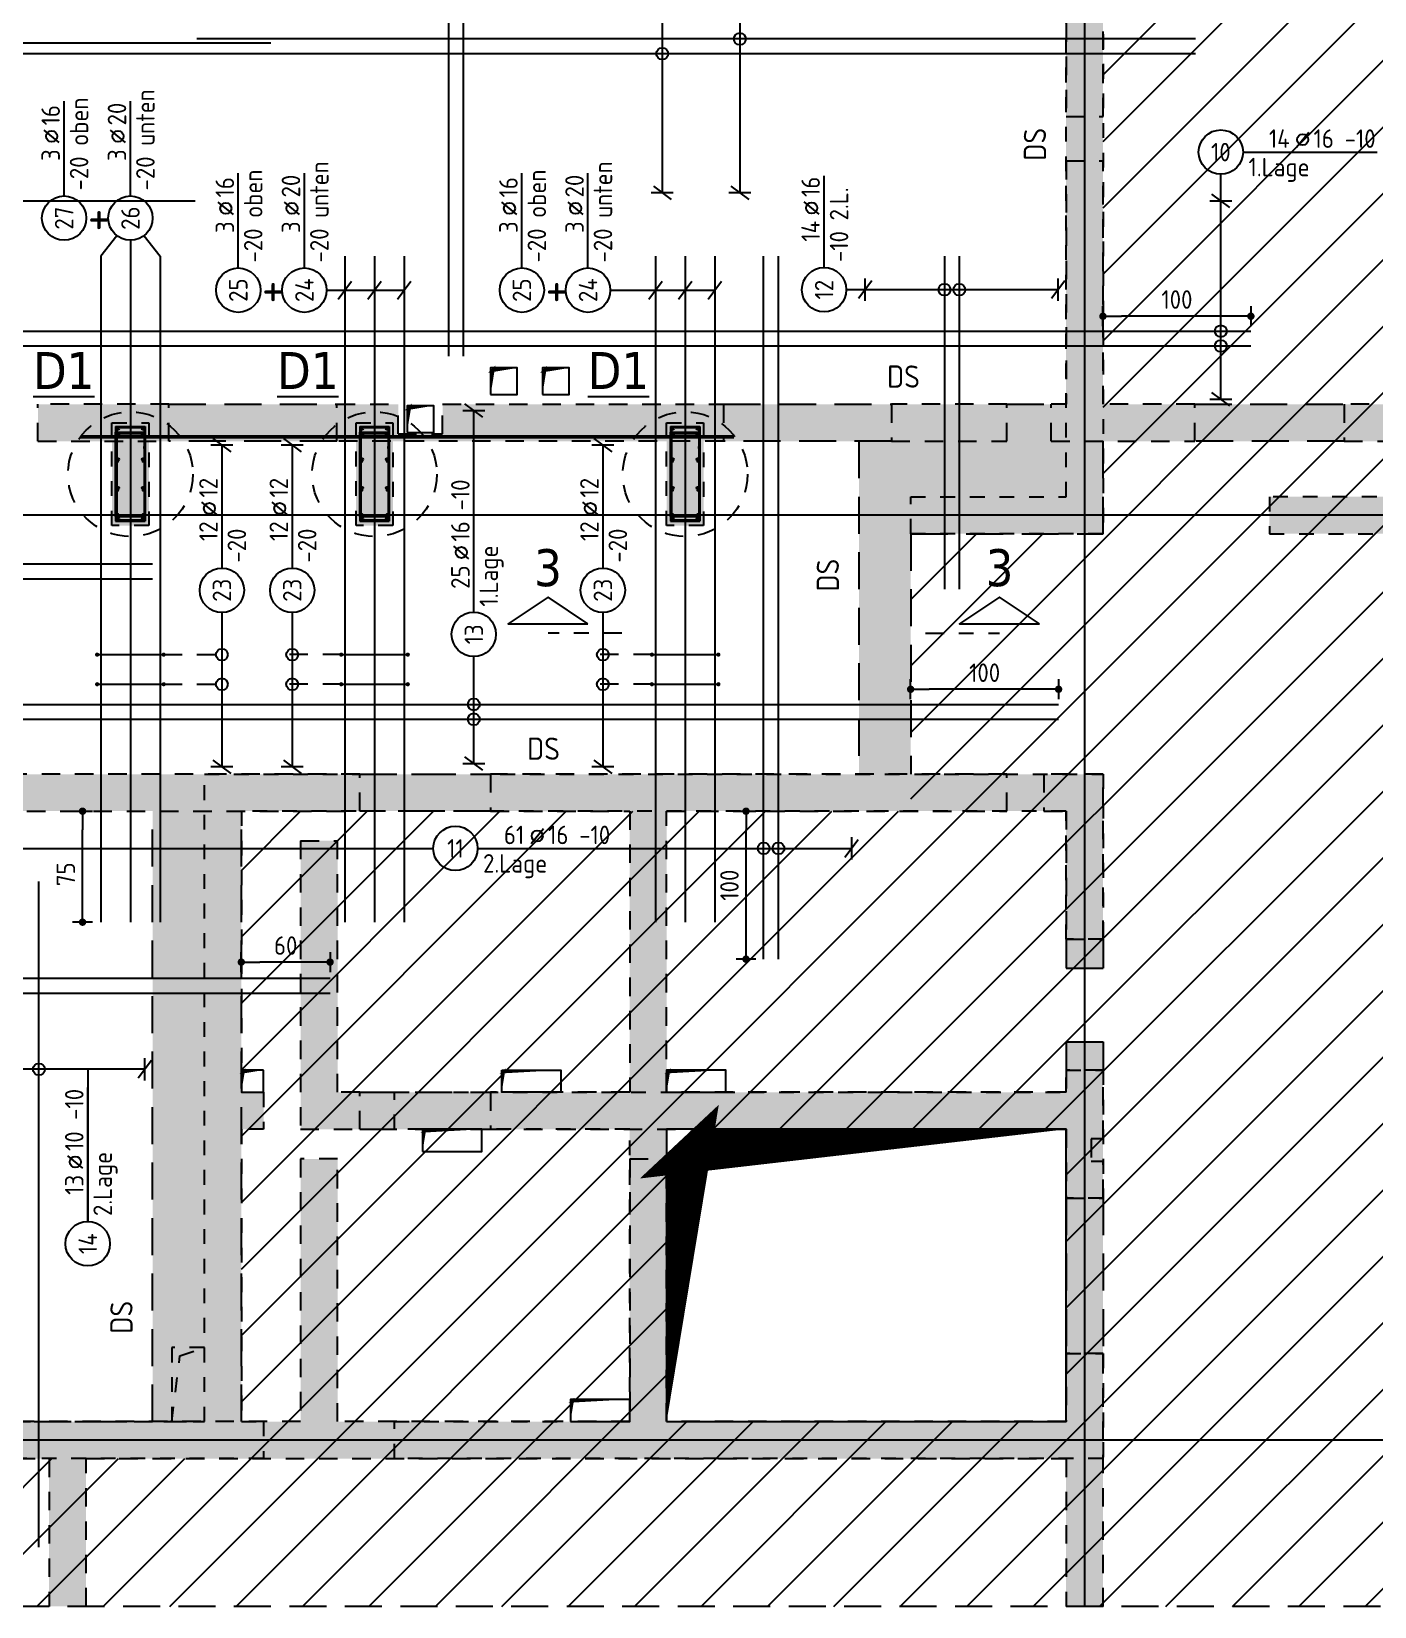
# Model space of a CAD drawing. Extents: x -10 to 81.1, y -14.9 to 49.1.
# Drawn here: x 29.94 to 39.01, y 22.33 to 32.97 of the extents above; entities that cross this region are included whole.
import ezdxf
from ezdxf.enums import TextEntityAlignment as Align

# ---------------------------------------------------------------- set-up
doc = ezdxf.new("R2010")
doc.units = 0
doc.header["$LTSCALE"] = 0.5
for name, pattern in [('AUSGEZOGEN', [1000.01, 1000, 0.01]), ('DASHED', [0.75, 0.5, -0.25]), ('DOT', [0.175, 0.05, -0.125]), ('HIDDEN', [0.375, 0.25, -0.125]), ('HIDDEN2', [0.187, 0.125, -0.062]), ('PUNKT', [0.175, 0.05, -0.125]), ('STRICHLINIE', [0.75, 0.5, -0.25]), ('STRICHPUNKT2', [0.55, 0.25, -0.125, 0.05, -0.125]), ('VERDECKT', [0.375, 0.25, -0.125])]:
    doc.linetypes.add(name, pattern=pattern)
for name, color, linetype in [('1.UG', 7, 'Continuous'), ('ACHSEN', 7, 'Continuous'), ('BETON', 7, 'Continuous'), ('DD', 7, 'Continuous'), ('DETAIL', 7, 'Continuous'), ('DS', 7, 'Continuous'), ('grau_dunkel', 7, 'Continuous'), ('grau_hell', 7, 'Continuous'), ('grau_mittel', 7, 'Continuous'), ('HILFE', 7, 'Continuous'), ('MASSE', 7, 'Continuous'), ('RND', 7, 'Continuous'), ('SCHATTEN', 7, 'Continuous'), ('SCHNITTE', 7, 'Continuous'), ('TEXT', 7, 'Continuous'), ('VERDECKT', 7, 'Continuous'), ('VERDECKT2', 7, 'Continuous')]:
    doc.layers.add(name, color=color, linetype=linetype)
doc.layers.add('NOPLOT', color=7, linetype='Continuous', plot=False)
doc.styles.add('helv', font='tahoma.ttf')
doc.styles.add('txt', font='isocp.shx')
doc.dimstyles.new('DOT_I', dxfattribs={"dimscale": 0.5, "dimtxt": 0.25, "dimasz": 0.25, "dimexe": 0.1, "dimexo": 0.3, "dimgap": 0.1, "dimtad": 1, "dimdec": 3, "dimzin": 3, "dimtxsty": 'txt', "dimblk": 'DOT', "dimblk1": 'DOT', "dimblk2": 'DOT', "dimsah": 1, "dimcen": 0.1, "dimse1": 1, "dimse2": 1, "dimazin": 0, "dimtfac": 1, "dimtdec": 4, "dimtix": 1, "dimtmove": 2, "dimatfit": 3, "dimfxl": 0, "dimtvp": 1, "dimtolj": 1, "dimtzin": 0, "dimarcsym": 0})

# ---------------------------------------------------------------- blocks, each defined once
blk = doc.blocks.new('lei_gre')
at = {"layer": 'RND', "color": 7, "linetype": 'Continuous'}
for p, q in [((-0.09, -0.12), (0.09, 0.12)), ((0, 0.15), (0, -0.15))]:
    blk.add_line(p, q, dxfattribs=at)
blk = doc.blocks.new('DOT')
at = {"layer": 'MASSE', "color": 7, "linetype": 'Continuous'}
for p, q in [((0, 0), (-1, 0)), ((0, 0.54), (0, -0.54))]:
    blk.add_line(p, q, dxfattribs=at)
at = {"layer": 'MASSE', "color": 7, "linetype": 'Continuous', "const_width": 0.2}
blk.add_lwpolyline([(-0.1, 0, 1), (0.1, 0, 1)], format="xyb", close=True, dxfattribs=at)
blk = doc.blocks.new('*D17')
at = {"layer": 'Defpoints', "color": 0, "linetype": 'AUSGEZOGEN', "transparency": 16777216}
for p in [(31.354, 26.681), (31.354, 26.681), (31.954, 26.681)]:
    blk.add_point(p, dxfattribs=at)
at = {"layer": 'MASSE', "color": 0, "linetype": 'AUSGEZOGEN', "lineweight": -2, "transparency": 16777216}
blk.add_line((31.829, 26.681), (31.479, 26.681), dxfattribs=at)
at = {"layer": 'MASSE', "color": 0, "linetype": 'AUSGEZOGEN', "lineweight": -2, "transparency": 16777216, "xscale": 0.125, "yscale": 0.125, "zscale": 0.125, "rotation": 180}
blk.add_blockref('DOT', (31.354, 26.681), dxfattribs=at)
at = {"layer": 'MASSE', "color": 0, "linetype": 'AUSGEZOGEN', "lineweight": -2, "transparency": 16777216, "xscale": 0.125, "yscale": 0.125, "zscale": 0.125}
blk.add_blockref('DOT', (31.954, 26.681), dxfattribs=at)
at = {"layer": 'MASSE', "color": 0, "linetype": 'AUSGEZOGEN', "transparency": 16777216, "insert": (31.654, 26.793), "char_height": 0.125, "attachment_point": 5, "style": 'txt'}
blk.add_mtext('\\A1;60', dxfattribs=at)
blk = doc.blocks.new('*D20')
at = {"layer": 'Defpoints', "color": 0, "linetype": 'AUSGEZOGEN', "transparency": 16777216}
for p in [(37.179, 31.046), (37.179, 31.046), (38.179, 31.046)]:
    blk.add_point(p, dxfattribs=at)
at = {"layer": 'MASSE', "color": 0, "linetype": 'AUSGEZOGEN', "lineweight": -2, "transparency": 16777216}
blk.add_line((38.054, 31.046), (37.304, 31.046), dxfattribs=at)
at = {"layer": 'MASSE', "color": 0, "linetype": 'AUSGEZOGEN', "lineweight": -2, "transparency": 16777216, "xscale": 0.125, "yscale": 0.125, "zscale": 0.125, "rotation": 180}
blk.add_blockref('DOT', (37.179, 31.046), dxfattribs=at)
at = {"layer": 'MASSE', "color": 0, "linetype": 'AUSGEZOGEN', "lineweight": -2, "transparency": 16777216, "xscale": 0.125, "yscale": 0.125, "zscale": 0.125}
blk.add_blockref('DOT', (38.179, 31.046), dxfattribs=at)
at = {"layer": 'MASSE', "color": 0, "linetype": 'AUSGEZOGEN', "transparency": 16777216, "insert": (37.679, 31.159), "char_height": 0.125, "attachment_point": 5, "style": 'txt'}
blk.add_mtext('\\A1;100', dxfattribs=at)
blk = doc.blocks.new('*D23')
at = {"layer": 'Defpoints', "color": 0, "linetype": 'AUSGEZOGEN', "transparency": 16777216}
for p in [(34.766, 27.701), (34.766, 27.701), (34.766, 26.701)]:
    blk.add_point(p, dxfattribs=at)
at = {"layer": 'MASSE', "color": 0, "linetype": 'AUSGEZOGEN', "lineweight": -2, "transparency": 16777216}
blk.add_line((34.766, 26.826), (34.766, 27.576), dxfattribs=at)
at = {"layer": 'MASSE', "color": 0, "linetype": 'AUSGEZOGEN', "lineweight": -2, "transparency": 16777216, "xscale": 0.125, "yscale": 0.125, "zscale": 0.125}
for p, rotation in [((34.766, 27.701), 90), ((34.766, 26.701), 270)]:
    blk.add_blockref('DOT', p, dxfattribs=dict(at, rotation=rotation))
at = {"layer": 'MASSE', "color": 0, "linetype": 'AUSGEZOGEN', "transparency": 16777216, "insert": (34.654, 27.201), "char_height": 0.125, "attachment_point": 5, "rotation": 90, "style": 'txt'}
blk.add_mtext('\\A1;100', dxfattribs=at)
blk = doc.blocks.new('RND_LEI')
at = {"layer": 'RND', "color": 7, "linetype": 'Continuous'}
blk.add_line((1.022, 0.066), (1.19, 0.27), dxfattribs=at)
for centre, radius in [((0, 0), 0.3), ((1.106, 0.168), 0.075)]:
    blk.add_circle(centre, radius, dxfattribs=at)
at = {"layer": 'RND', "color": 7, "linetype": 'Continuous', "style": 'txt'}
blk.add_attdef('ANZ', text='', height=0.25, dxfattribs=at).set_placement((0.931, 0.057), align=Align.RIGHT)
for tag, p in [('DUM', (1.253, 0.057)), ('ABSTD', (1.674, 0.057)), ('POSTXT', (0.374, -0.327))]:
    blk.add_attdef(tag, p, '', height=0.25, dxfattribs=at)
blk.add_attdef('POSL', text='', height=0.25, dxfattribs=at).set_placement((0, 0), align=Align.MIDDLE)
blk = doc.blocks.new('*D24')
at = {"layer": 'Defpoints', "color": 0, "linetype": 'AUSGEZOGEN', "transparency": 16777216}
for p in [(35.879, 28.525), (35.879, 28.525), (36.879, 28.525)]:
    blk.add_point(p, dxfattribs=at)
at = {"layer": 'MASSE', "color": 0, "linetype": 'AUSGEZOGEN', "lineweight": -2, "transparency": 16777216}
blk.add_line((36.754, 28.525), (36.004, 28.525), dxfattribs=at)
at = {"layer": 'MASSE', "color": 0, "linetype": 'AUSGEZOGEN', "lineweight": -2, "transparency": 16777216, "xscale": 0.125, "yscale": 0.125, "zscale": 0.125, "rotation": 180}
blk.add_blockref('DOT', (35.879, 28.525), dxfattribs=at)
at = {"layer": 'MASSE', "color": 0, "linetype": 'AUSGEZOGEN', "lineweight": -2, "transparency": 16777216, "xscale": 0.125, "yscale": 0.125, "zscale": 0.125}
blk.add_blockref('DOT', (36.879, 28.525), dxfattribs=at)
at = {"layer": 'MASSE', "color": 0, "linetype": 'AUSGEZOGEN', "transparency": 16777216, "insert": (36.379, 28.637), "char_height": 0.125, "attachment_point": 5, "style": 'txt'}
blk.add_mtext('\\A1;100', dxfattribs=at)
blk = doc.blocks.new('*D45')
at = {"layer": 'Defpoints', "color": 0, "linetype": 'AUSGEZOGEN', "transparency": 16777216}
for p in [(30.281, 27.701), (30.281, 27.701), (30.281, 26.951)]:
    blk.add_point(p, dxfattribs=at)
at = {"layer": 'MASSE', "color": 0, "linetype": 'AUSGEZOGEN', "lineweight": -2, "transparency": 16777216}
blk.add_line((30.281, 27.076), (30.281, 27.576), dxfattribs=at)
at = {"layer": 'MASSE', "color": 0, "linetype": 'AUSGEZOGEN', "lineweight": -2, "transparency": 16777216, "xscale": 0.125, "yscale": 0.125, "zscale": 0.125}
for p, rotation in [((30.281, 27.701), 90), ((30.281, 26.951), 270)]:
    blk.add_blockref('DOT', p, dxfattribs=dict(at, rotation=rotation))
at = {"layer": 'MASSE', "color": 0, "linetype": 'AUSGEZOGEN', "transparency": 16777216, "insert": (30.168, 27.275), "char_height": 0.125, "attachment_point": 5, "rotation": 90, "style": 'txt'}
blk.add_mtext('\\A1;75', dxfattribs=at)
blk = doc.blocks.new('SCHN-1')
at = {"layer": 'SCHNITTE', "color": 5, "linetype": 'Continuous'}
blk.add_lwpolyline([(0.54, 0.125), (0, 0.485), (-0.54, 0.125)], close=True, dxfattribs=at)
at = {"layer": 'SCHNITTE', "color": 6, "linetype": 'Continuous', "style": 'helv'}
blk.add_attdef('SCHN-1', text='', height=0.5, dxfattribs=at).set_placement((0, 0.635), align=Align.CENTER)

msp = doc.modelspace()

# ---------------------------------------------------------------- hatches: boundary and pattern name
at = {"layer": '1.UG', "linetype": 'DOT'}
h = msp.add_hatch(dxfattribs=at)
h.set_pattern_fill('DOTS', scale=0.05, double=1)
h.set_pattern_definition([(0, (-9.57269, -37.34887), (0.0396875, 0.079375), [0, -0.079375])])
h.paths.add_polyline_path([(32.3895, 25.8013), (32.3895, 25.5513), (33.9795, 25.5513), (33.9795, 23.5763), (32.3895, 23.5763), (32.3895, 23.3263), (37.1795, 23.3263), (37.1795, 24.0363), (36.9295, 24.0363), (36.9295, 23.5763), (34.2295, 23.5763), (34.2295, 25.5513), (36.9295, 25.5513), (36.9295, 25.0863), (37.1795, 25.0863), (37.1795, 25.951), (36.9295, 25.951), (36.9295, 25.8013)], flags=17)
h.paths.add_polyline_path([(13.3545, 23.3263), (13.3545, 23.5763), (9.5895, 23.5763), (9.5895, 23.3263)], flags=17)
h.paths.add_polyline_path([(4.6895, 25.7213), (4.6895, 37.5263), (8.1795, 37.5263), (8.1795, 29.5763), (9.5545, 29.5763), (9.5545, 29.8263), (8.4295, 29.8263), (8.4295, 37.5263), (10.6795, 37.5263), (10.6795, 36.2863), (10.9295, 36.2863), (10.9295, 37.8263), (4.5295, 37.8263), (4.5295, 30.7513), (4.4795, 30.7513), (4.4795, 26.0213), (4.0245, 26.0213), (4.0245, 25.7213)])
h.paths.add_polyline_path([(10.9295, 35.1513), (10.6795, 35.1513), (10.6795, 29.5763), (10.9295, 29.5763)])
h.paths.add_polyline_path([(43.1545, 23.6013), (43.1545, 23.3013), (43.4545, 23.3013), (43.4545, 23.6013)])
h.paths.add_polyline_path([(43.4545, 30.3263), (43.1545, 30.3263), (43.1545, 29.5763), (43.4545, 29.5763)])
h.paths.add_polyline_path([(43.4545, 37.8263), (36.9295, 37.8263), (36.9295, 36.2863), (37.1795, 36.2863), (37.1795, 37.5263), (39.4295, 37.5263), (39.4295, 29.8263), (38.3045, 29.8263), (38.3045, 29.5763), (39.6795, 29.5763), (39.6795, 37.5263), (43.1545, 37.5263), (43.1545, 32.8263), (43.4545, 32.8263)])
h.paths.add_polyline_path([(36.9295, 29.8263), (35.8795, 29.8263), (35.8795, 29.5763), (37.1795, 29.5763), (37.1795, 35.1513), (36.9295, 35.1513)])
h.paths.add_polyline_path([(34.2295, 29.6313), (34.4795, 29.6313), (34.4795, 30.3263), (34.2295, 30.3263)])
h.paths.add_polyline_path([(32.3795, 30.3263), (32.1295, 30.3263), (32.1295, 29.6313), (32.3795, 29.6313)])
h.paths.add_polyline_path([(30.7295, 30.3263), (30.4795, 30.3263), (30.4795, 29.6313), (30.7295, 29.6313)])
h.paths.add_polyline_path([(28.6295, 30.3263), (28.3795, 30.3263), (28.3795, 29.6313), (28.6295, 29.6313)])
h.paths.add_polyline_path([(26.7295, 29.6313), (26.9795, 29.6313), (26.9795, 30.3263), (26.7295, 30.3263)])
h.paths.add_polyline_path([(24.6295, 29.6313), (24.8795, 29.6313), (24.8795, 30.3263), (24.6295, 30.3263)])
h.paths.add_polyline_path([(22.9795, 29.6313), (23.2295, 29.6313), (23.2295, 30.3263), (22.9795, 30.3263)])
h.paths.add_polyline_path([(21.1295, 30.3263), (20.8795, 30.3263), (20.8795, 29.6313), (21.1295, 29.6313)])
h.paths.add_polyline_path([(19.2295, 29.6313), (19.4795, 29.6313), (19.4795, 30.3263), (19.2295, 30.3263)])
h.paths.add_polyline_path([(17.1295, 29.6313), (17.3795, 29.6313), (17.3795, 30.3263), (17.1295, 30.3263)])
h.paths.add_polyline_path([(15.7295, 30.3263), (15.4795, 30.3263), (15.4795, 29.6313), (15.7295, 29.6313)])
h.paths.add_polyline_path([(13.6295, 30.3263), (13.3795, 30.3263), (13.3795, 29.6313), (13.6295, 29.6313)])
h.paths.add_polyline_path([(14.7045, 37.8263), (14.4045, 37.8263), (14.4045, 37.5263), (14.7045, 37.5263)])
h.paths.add_polyline_path([(21.9045, 37.5263), (22.2045, 37.5263), (22.2045, 37.8263), (21.9045, 37.8263)])
h.paths.add_polyline_path([(29.7045, 37.8263), (29.4045, 37.8263), (29.4045, 37.5263), (29.7045, 37.5263)])
h.paths.add_polyline_path([(31.1045, 23.5763), (19.0295, 23.5763), (19.0295, 27.7013), (20.2295, 27.7013), (20.2295, 27.9513), (17.4645, 27.9513), (17.4645, 27.7013), (17.6145, 27.7013), (17.6145, 26.5113), (14.7645, 26.5113), (14.7645, 27.7013), (16.5795, 27.7013), (16.5795, 27.9513), (8.1795, 27.9513), (8.1795, 23.3263), (8.5795, 23.3263), (8.5795, 23.5763), (8.4295, 23.5763), (8.4295, 27.7013), (14.5145, 27.7013), (14.5145, 23.5763), (14.3645, 23.5763), (14.3645, 23.3263), (14.9145, 23.3263), (14.9145, 23.5763), (14.7645, 23.5763), (14.7645, 26.2613), (17.8645, 26.2613), (17.8645, 27.7013), (18.7795, 27.7013), (18.7795, 23.5763), (15.9245, 23.5763), (15.9245, 23.3263), (31.5045, 23.3263), (31.5045, 23.5763), (31.3545, 23.5763), (31.3545, 25.5513), (31.5045, 25.5513), (31.5045, 25.8013), (31.3545, 25.8013), (31.3545, 27.7013), (36.9295, 27.7013), (36.9295, 26.836), (37.1795, 26.836), (37.1795, 27.9513), (31.1045, 27.9513)])
h.paths.add_polyline_path([(4.4795, 22.3263), (4.6895, 22.3263), (4.6895, 23.6713), (4.0245, 23.6713), (4.0245, 23.3713), (4.4795, 23.3713)])
at = {"layer": 'grau_hell', "linetype": 'AUSGEZOGEN'}
h = msp.add_hatch(dxfattribs=at)
h.set_pattern_fill('ANSI31', color=9, scale=0.1, style=0, double=1)
h.set_pattern_definition([(45, (-0.26874, 0.16787), (-0.2245064, 0.2245064), [])])
h.paths.add_polyline_path([(34.2295, 25.5513), (36.9295, 25.5513), (36.9295, 23.5763), (34.2295, 23.5763)], flags=16)
h.paths.add_polyline_path([(10.9295, 27.7013), (10.9295, 29.5763), (10.6795, 29.5763), (10.6795, 37.5263), (8.1795, 37.5263), (8.1795, 32.6613), (6.7295, 32.6613), (6.7295, 32.1963), (6.2045, 32.1963), (6.2045, 32.6135), (4.4545, 32.6135), (4.4545, 30.7513), (4.4045, 30.7513), (4.4045, 26.0213), (4.0245, 26.0213), (4.0245, 23.3713), (4.4045, 23.3713), (4.4045, 22.3263), (43.4545, 22.3263), (43.4545, 33.6135), (41.7045, 33.6135), (41.7045, 33.1963), (41.1295, 33.1963), (41.1295, 33.6613), (39.6795, 33.6613), (39.6795, 37.5263), (37.1795, 37.5263), (37.1795, 29.5763), (35.8795, 29.5763), (35.8795, 27.7013), (31.3545, 27.7013), (31.3545, 23.3263), (20.2295, 23.3263), (20.2295, 27.7013), (17.4645, 27.7013), (17.4645, 27.9513), (16.5795, 27.9513), (16.5795, 27.7013)])
at = {"layer": 'grau_hell'}
msp.add_hatch(color=9, dxfattribs=at).paths.add_polyline_path([(36.5295, 30.4513), (36.5295, 30.2013), (36.8295, 30.2013), (36.8295, 30.4513)])
h = msp.add_hatch(color=9, dxfattribs=at)
h.paths.add_polyline_path([(35.7495, 30.2013), (35.5295, 30.2013), (35.5295, 27.9513), (35.8795, 27.9513), (35.8795, 29.5763), (35.8795, 29.8263), (36.9295, 29.8263), (36.9295, 30.2013)])
h.paths.add_polyline_path([(35.8795, 29.8263), (35.8795, 29.5763), (37.0545, 29.5763), (37.0545, 30.2013), (36.9295, 30.2013), (36.9295, 29.8263)])
h.paths.add_polyline_path([(37.0545, 29.5763), (37.1795, 29.5763), (37.1795, 30.2013), (37.0545, 30.2013)])
at = {"layer": 'grau_mittel'}
h = msp.add_hatch(color=61, dxfattribs=at)
h.paths.add_polyline_path([(37.6895, 33.5763), (37.6895, 33.3263), (37.7995, 33.3263), (37.7995, 33.5763)])
h.paths.add_polyline_path([(16.9295, 22.3263), (17.1795, 22.3263), (17.1795, 23.3263), (17.4145, 23.3263), (17.4145, 23.5763), (16.7945, 23.5763), (16.7945, 23.3263), (16.9295, 23.3263)])
h.paths.add_polyline_path([(8.1795, 28.9762), (8.4295, 28.9762), (8.4295, 29.1663), (8.1795, 29.1663)])
h.paths.add_polyline_path([(8.4295, 28.7762), (8.1795, 28.7762), (8.1795, 27.6513), (4.7545, 27.6513), (4.7545, 30.5013), (8.1795, 30.5013), (8.1795, 30.3013), (8.4295, 30.3013), (8.4295, 30.9013), (8.1795, 30.9013), (8.1795, 30.7513), (4.7545, 30.7513), (4.7545, 37.5263), (8.1795, 37.5263), (8.1795, 32.4013), (8.4295, 32.4013), (8.4295, 37.8263), (4.4545, 37.8263), (4.4545, 30.7513), (4.4045, 30.7513), (4.4045, 22.3263), (4.7545, 22.3263), (4.7545, 23.3263), (8.5495, 23.3263), (8.5495, 23.5763), (8.4295, 23.5763), (8.4295, 24.3213), (8.1795, 24.3213), (8.1795, 23.5763), (4.7545, 23.5763), (4.7545, 27.4013), (8.1795, 27.4013), (8.1795, 26.3313), (8.4295, 26.3313)])
h.paths.add_polyline_path([(11.4295, 23.5763), (11.4295, 23.3263), (14.7845, 23.3263), (14.7845, 23.5763)])
h.paths.add_polyline_path([(11.1295, 23.3263), (11.1295, 23.5763), (10.5595, 23.5763), (10.5595, 23.3263), (10.6795, 23.3263), (10.6795, 22.3263), (10.9295, 22.3263), (10.9295, 23.3263)])
h.paths.add_polyline_path([(19.6245, 23.3263), (19.6245, 23.5763), (19.4245, 23.5763), (19.4245, 23.3263)])
h.paths.add_polyline_path([(27.2845, 23.3263), (27.2845, 23.5763), (19.9244, 23.5763), (19.9244, 23.3263)])
h.paths.add_polyline_path([(31.7545, 25.5513), (32.1545, 25.5513), (32.1545, 25.8013), (32.0045, 25.8013), (32.0045, 27.5012), (31.7545, 27.5012)])
h.paths.add_polyline_path([(34.2295, 25.3512), (33.9795, 25.3512), (33.9795, 23.5763), (32.0045, 23.5763), (32.0045, 25.3511), (31.7545, 25.3511), (31.7545, 23.5763), (29.6795, 23.5763), (29.6795, 24.1963), (29.4295, 24.1963), (29.4295, 23.5763), (27.5845, 23.5763), (27.5845, 23.3263), (30.0545, 23.3263), (30.0545, 22.3263), (30.3045, 22.3263), (30.3045, 23.3263), (36.9295, 23.3263), (36.9295, 22.3263), (37.1795, 22.3263), (37.1795, 24.0363), (36.9295, 24.0363), (36.9295, 23.5763), (34.2295, 23.5763)])
h.paths.add_polyline_path([(36.7795, 27.9513), (36.7795, 27.7013), (36.9295, 27.7013), (36.9295, 26.8363), (37.1795, 26.8363), (37.1795, 27.9513)])
h.paths.add_polyline_path([(37.1795, 25.3362), (37.0995, 25.3362), (37.0995, 25.4862), (37.1795, 25.4862), (37.1795, 25.9513), (36.9295, 25.9513), (36.9295, 25.8013), (34.2295, 25.8012), (34.2295, 27.7013), (36.5295, 27.7013), (36.5295, 27.9513), (33.0395, 27.9513), (33.0395, 27.7013), (33.9795, 27.7012), (33.9795, 25.8013), (33.0395, 25.8013), (33.0395, 25.5513), (36.9295, 25.5513), (36.9295, 25.0863), (37.1795, 25.0863)])
h.paths.add_polyline_path([(36.5295, 30.2013), (36.5295, 30.4513), (35.7495, 30.4513), (35.7495, 30.2013)])
h.paths.add_polyline_path([(36.8295, 30.4513), (36.8295, 30.2013), (37.7995, 30.2013), (37.7995, 30.4513), (37.1795, 30.4513), (37.1795, 32.0963), (36.9295, 32.0963), (36.9295, 30.4513)])
h.paths.add_polyline_path([(29.9795, 30.4513), (29.9795, 30.2013), (30.8645, 30.2013), (30.8645, 30.4513)])
h.paths.add_polyline_path([(32.1545, 27.9513), (29.4295, 27.9513), (29.4295, 25.2063), (29.6795, 25.2063), (29.6795, 27.7013), (31.7545, 27.7013), (31.7545, 27.7012), (32.0045, 27.7012), (32.0045, 27.7013), (32.1545, 27.7013)])
h.paths.add_polyline_path([(31.5595, 37.6262), (31.5595, 37.5263), (35.0495, 37.5263), (35.0495, 37.6262), (35.2495, 37.6262), (35.2495, 37.5263), (36.9295, 37.5263), (36.9295, 32.3963), (37.1795, 32.3963), (37.1795, 33.3263), (37.5895, 33.3263), (37.5895, 33.5763), (37.1795, 33.5763), (37.1795, 37.5263), (39.4295, 37.5263), (39.4295, 33.5763), (38.8095, 33.5763), (38.8095, 33.3263), (39.4295, 33.3263), (39.4295, 30.4513), (38.8095, 30.4513), (38.8095, 30.2013), (39.4295, 30.2013), (39.4295, 30.0013), (39.6795, 30.0013), (39.6795, 37.5263), (43.1545, 37.5263), (43.1545, 28.3513), (39.6795, 28.3513), (39.6795, 28.5013), (39.4295, 28.5013), (39.4295, 27.1013), (39.6795, 27.1013), (39.6795, 27.4763), (39.5795, 27.4763), (39.5795, 27.8263), (39.6795, 27.8263), (39.6795, 28.1013), (43.1545, 28.1013), (43.1545, 23.2763), (39.6795, 23.2763), (39.6795, 24.0763), (39.4295, 24.0763), (39.4295, 22.8763), (39.6795, 22.8763), (39.6795, 23.0263), (43.1545, 23.0263), (43.1545, 22.3263), (43.4545, 22.3263), (43.4545, 37.8263), (29.4295, 37.8263), (29.4295, 29.7313), (29.6795, 29.7313), (29.6795, 37.5263), (31.3595, 37.5263), (31.3595, 37.6262)])
h = msp.add_hatch(color=61, dxfattribs=at)
h.paths.add_polyline_path([(31.9995, 30.2013), (31.9995, 30.4513), (30.8645, 30.4513), (30.8645, 30.2013)])
h.paths.add_polyline_path([(35.5295, 30.2013), (35.5295, 30.4513), (34.6145, 30.4513), (34.6145, 30.2013)])
h.paths.add_polyline_path([(35.5295, 30.2013), (35.7495, 30.2013), (35.7495, 30.4513), (35.5295, 30.4513)])
h.paths.add_polyline_path([(32.4145, 30.2512), (32.4145, 30.4513), (31.9995, 30.4513), (31.9995, 30.2013), (34.6145, 30.2013), (34.6145, 30.4513), (32.7145, 30.4513), (32.7145, 30.2512)])
for points in [[(37.7995, 30.4513), (37.7995, 30.2013), (38.8095, 30.2013), (38.8095, 30.4513)], [(33.0395, 27.7013), (33.0395, 27.9513), (32.1545, 27.9513), (32.1545, 27.7013)], [(32.1545, 25.8013), (32.1545, 25.5513), (33.0395, 25.5513), (33.0395, 25.8013)], [(37.1795, 25.0863), (36.9295, 25.0863), (36.9295, 24.0363), (37.1795, 24.0363)]]:
    msp.add_hatch(color=61, dxfattribs=at).paths.add_polyline_path(points)
h = msp.add_hatch(color=61, dxfattribs=at)
h.paths.add_polyline_path([(36.9295, 26.6413), (37.1795, 26.6413), (37.1795, 26.8363), (36.9295, 26.8363)])
h.paths.add_polyline_path([(37.1795, 26.1413), (36.9295, 26.1413), (36.9295, 25.9513), (37.1795, 25.9513)])

# ---------------------------------------------------------------- linework, layer by layer
at = {"layer": '1.UG', "color": 7, "linetype": 'PUNKT', "lineweight": -2}
for points in [[(43.4545, 32.8263), (43.4545, 37.8263), (36.9295, 37.8263), (36.9295, 36.2863), (37.1795, 36.2863), (37.1795, 37.5263), (39.4295, 37.5263), (39.4295, 29.8263), (38.3045, 29.8263), (38.3045, 29.5763), (39.6795, 29.5763), (39.6795, 37.5263), (43.1545, 37.5263), (43.1545, 32.8263), (43.4545, 32.8263)], [(36.9295, 35.1513), (37.1795, 35.1513), (37.1795, 29.5763), (35.8795, 29.5763), (35.8795, 29.8263), (36.9295, 29.8263), (36.9295, 35.1513)], [(19.0295, 23.5763), (31.1045, 23.5763), (31.1045, 27.9513), (37.1795, 27.9513), (37.1795, 26.836), (36.9295, 26.836), (36.9295, 27.7013), (31.3545, 27.7013), (31.3545, 25.8013), (31.5045, 25.8013), (31.5045, 25.5513), (31.3545, 25.5513), (31.3545, 23.5763), (31.5045, 23.5763), (31.5045, 23.3263), (15.9245, 23.3263)], [(32.3895, 25.8013), (36.9295, 25.8013), (36.9295, 25.951), (37.1795, 25.951), (37.1795, 25.0863), (36.9295, 25.0863), (36.9295, 25.5513), (34.2295, 25.5513), (34.2295, 23.5763), (36.9295, 23.5763), (36.9295, 24.0363), (37.1795, 24.0363), (37.1795, 23.3263), (32.3895, 23.3263), (32.3895, 23.5763), (33.9795, 23.5763), (33.9795, 25.5513), (32.3895, 25.5513), (32.3895, 25.8013)]]:
    msp.add_lwpolyline(points, dxfattribs=at)
for points in [[(30.4795, 30.3263), (30.7295, 30.3263), (30.7295, 29.6313), (30.4795, 29.6313)], [(32.1295, 30.3263), (32.3795, 30.3263), (32.3795, 29.6313), (32.1295, 29.6313)], [(34.2295, 30.3263), (34.4795, 30.3263), (34.4795, 29.6313), (34.2295, 29.6313)]]:
    msp.add_lwpolyline(points, close=True, dxfattribs=at)
at = {"layer": 'ACHSEN', "color": 140, "linetype": 'AUSGEZOGEN'}
for p, q in [((37.0545, 39.8263), (37.0545, 22.3263)), ((43.4545, 29.7013), (2.2545, 29.7013)), ((43.4545, 23.4513), (2.2545, 23.4513))]:
    msp.add_line(p, q, dxfattribs=at)
at = {"layer": 'BETON', "color": 6, "linetype": 'AUSGEZOGEN'}
for points in [[(33.0395, 30.5163), (33.2195, 30.5163), (33.2195, 30.6963), (33.0395, 30.6963)], [(33.3895, 30.5163), (33.5695, 30.5163), (33.5695, 30.6963), (33.3895, 30.6963)], [(32.4745, 30.2613), (32.6545, 30.2613), (32.6545, 30.4413), (32.4745, 30.4413)], [(31.5045, 25.9513), (31.3545, 25.9513), (31.3545, 25.8013), (31.5045, 25.8013)], [(33.1145, 25.9513), (33.5145, 25.9513), (33.5145, 25.8013), (33.1145, 25.8013)], [(34.2295, 25.8012), (34.6295, 25.8012), (34.6295, 25.9513), (34.2295, 25.9513)], [(32.5795, 25.4013), (32.9795, 25.4013), (32.9795, 25.5513), (32.5795, 25.5513)], [(34.2295, 23.5763), (36.9295, 23.5763), (36.9295, 25.5513), (34.2295, 25.5513)], [(33.5795, 23.5763), (33.9795, 23.5763), (33.9795, 23.7263), (33.5795, 23.7263)]]:
    msp.add_lwpolyline(points, close=True, dxfattribs=at)
at = {"layer": 'DD', "color": 7, "linetype": 'HIDDEN2'}
for p, q in [((30.9393, 24.0212), (31.1045, 24.0763)), ((30.8845, 23.5763), (30.9393, 24.0212))]:
    msp.add_line(p, q, dxfattribs=at)
msp.add_lwpolyline([(30.8845, 23.5763), (31.1045, 23.5763), (31.1045, 24.0763), (30.8845, 24.0763)], close=True, dxfattribs=at)
at = {"layer": 'DETAIL', "color": 102, "linetype": 'VERDECKT'}
for centre in [(30.6045, 29.9788), (32.2545, 29.9788), (34.3545, 29.9788)]:
    msp.add_circle(centre, 0.4217, dxfattribs=at)
at = {"layer": 'DS', "color": 1, "linetype": 'DASHED'}
for p, q in [((36.5295, 30.4513), (36.8295, 30.4513)), ((35.5295, 30.2013), (35.5295, 27.9513)), ((37.1795, 29.5763), (37.1795, 30.2013)), ((35.8795, 29.5763), (35.8795, 27.9513)), ((35.8795, 29.5763), (37.1795, 29.5763)), ((30.7543, 23.5763), (30.7543, 27.7013)), ((31.3545, 23.5763), (31.3545, 27.7013)), ((20.5793, 23.5763), (30.7543, 23.5763))]:
    msp.add_line(p, q, dxfattribs=at)
at = {"layer": 'grau_dunkel', "color": 21}
msp.add_lwpolyline([(36.9295, 25.5513, 0, 0.31, 0), (34.2384, 25.3965, 0, 0, 0), (34.39, 25.5381, 0.3221, 0, 0), (34.2295, 23.5763, 0, 0, 0)], format="xyseb", dxfattribs=at)
at = {"layer": 'grau_hell', "color": 9}
msp.add_solid([(30.7543, 23.5763), (31.3545, 23.5763), (30.7543, 27.7013), (31.3545, 27.7013)], dxfattribs=at)
at = {"layer": 'HILFE', "color": 102, "linetype": 'DASHED'}
msp.add_line((43.5545, 22.3263), (4.3045, 22.3263), dxfattribs=at)
at = {"layer": 'NOPLOT', "color": 191, "linetype": 'AUSGEZOGEN'}
for p, q in [((28.4295, 31.8263), (31.0417, 31.8263)), ((30.2699, 30.2383), (34.6841, 30.2383)), ((30.5045, 30.3013), (30.5045, 29.6613)), ((30.5045, 30.3013), (30.7045, 30.3013)), ((30.5045, 30.2623), (30.7045, 30.2623)), ((30.5045, 30.2543), (30.7045, 30.2543)), ((30.5125, 30.2933), (30.5125, 29.6693)), ((30.5125, 30.2933), (30.6965, 30.2933)), ((30.6965, 30.2933), (30.6965, 29.6693)), ((30.7045, 30.3013), (30.7045, 29.6613)), ((32.1545, 30.3013), (32.1545, 29.6613)), ((32.1545, 30.3013), (32.3545, 30.3013)), ((32.1545, 30.2623), (32.3545, 30.2623)), ((32.1545, 30.2543), (32.3545, 30.2543)), ((32.1625, 30.2933), (32.1625, 29.6693)), ((32.1625, 30.2933), (32.3465, 30.2933)), ((32.3465, 30.2933), (32.3465, 29.6693)), ((32.3545, 30.3013), (32.3545, 29.6613)), ((34.2545, 30.3013), (34.2545, 29.6613)), ((34.2545, 30.3013), (34.4545, 30.3013)), ((34.2545, 30.2623), (34.4545, 30.2623)), ((34.2545, 30.2543), (34.4545, 30.2543)), ((34.2625, 30.2933), (34.2625, 29.6693)), ((34.2625, 30.2933), (34.4465, 30.2933)), ((34.4465, 30.2933), (34.4465, 29.6693)), ((34.4545, 30.3013), (34.4545, 29.6613)), ((30.2699, 30.2263), (34.6841, 30.2263)), ((30.5045, 29.7003), (30.7045, 29.7003)), ((32.1545, 29.7003), (32.3545, 29.7003)), ((34.2545, 29.7003), (34.4545, 29.7003)), ((30.5045, 29.6923), (30.7045, 29.6923)), ((30.5045, 29.6613), (30.7045, 29.6613)), ((30.5125, 29.6693), (30.6965, 29.6693)), ((32.1545, 29.6923), (32.3545, 29.6923)), ((32.1545, 29.6613), (32.3545, 29.6613)), ((32.1625, 29.6693), (32.3465, 29.6693)), ((34.2545, 29.6923), (34.4545, 29.6923)), ((34.2545, 29.6613), (34.4545, 29.6613)), ((34.2625, 29.6693), (34.4465, 29.6693))]:
    msp.add_line(p, q, dxfattribs=at)
at = {"layer": 'NOPLOT', "color": 191, "linetype": 'Continuous'}
for centre in [(30.5205, 30.2853), (30.6885, 30.2853), (32.1705, 30.2853), (32.3385, 30.2853), (34.2705, 30.2853), (34.4385, 30.2853), (30.5205, 30.0799), (30.6885, 30.0799), (32.1705, 30.0799), (32.3385, 30.0799), (34.2705, 30.0799), (34.4385, 30.0799), (30.5205, 29.8852), (30.6885, 29.8852), (32.1705, 29.8852), (32.3385, 29.8852), (34.2705, 29.8852), (34.4385, 29.8852), (30.5205, 29.6773), (30.6885, 29.6773), (32.1705, 29.6773), (32.3385, 29.6773), (34.2705, 29.6773), (34.4385, 29.6773)]:
    msp.add_circle(centre, 0.008, dxfattribs=at)
at = {"layer": 'RND', "color": 7, "linetype": 'AUSGEZOGEN'}
for p, q in [((34.1996, 34.6562), (34.1996, 31.8811)), ((34.7243, 34.6579), (34.7243, 31.8807)), ((30.1563, 31.8591), (30.1563, 32.4991)), ((30.6045, 31.8591), (30.6045, 32.4991)), ((38.1259, 32.1554), (39.0321, 32.1554)), ((31.3336, 31.3723), (31.3336, 32.0123)), ((31.7805, 31.3723), (31.7805, 32.0123)), ((33.2508, 31.3723), (33.2508, 32.0123)), ((33.6977, 31.3723), (33.6977, 32.0123)), ((35.2938, 31.3753), (35.2938, 31.9939)), ((37.9759, 31.8263), (37.9759, 32.0054)), ((37.9759, 30.4859), (37.9759, 31.8263)), ((35.571, 31.2253), (35.4438, 31.2253)), ((36.877, 31.2253), (35.571, 31.2253)), ((32.9258, 29.0465), (32.9258, 30.4085)), ((31.2227, 30.1743), (31.2227, 29.3441)), ((31.6982, 30.1743), (31.6982, 29.3441)), ((33.7982, 30.1743), (33.7982, 29.3441)), ((31.2227, 29.0441), (31.2227, 28.0013)), ((31.6982, 29.0441), (31.6982, 28.0013)), ((33.7982, 29.0441), (33.7982, 28.0013)), ((32.9258, 28.0231), (32.9258, 28.7465)), ((29.4676, 27.4496), (32.6515, 27.4496)), ((32.9515, 27.4496), (35.4781, 27.4496)), ((30.702, 25.9569), (29.4663, 25.9569)), ((30.3159, 25.9569), (30.3159, 24.928)), ((30.3159, 24.928), (30.3159, 25.8342))]:
    msp.add_line(p, q, dxfattribs=at)
at = {"layer": 'RND', "color": 102, "linetype": 'AUSGEZOGEN'}
for p, q in [((30.5125, 31.5906), (30.4045, 31.4513)), ((30.6045, 31.5591), (30.6045, 31.4513)), ((30.6964, 31.5906), (30.8045, 31.4513)), ((31.9305, 31.2223), (32.4545, 31.2223)), ((33.8477, 31.2223), (34.5545, 31.2223))]:
    msp.add_line(p, q, dxfattribs=at)
at = {"layer": 'RND', "color": 102, "linetype": 'VERDECKT'}
for p, q in [((30.8295, 28.7591), (31.2727, 28.7591)), ((32.0295, 28.7591), (31.6482, 28.7591)), ((34.1295, 28.7591), (33.7482, 28.7591)), ((30.8295, 28.5591), (31.2727, 28.5591)), ((32.0295, 28.5591), (31.6482, 28.5591)), ((34.1295, 28.5591), (33.7482, 28.5591))]:
    msp.add_line(p, q, dxfattribs=at)
at = {"layer": 'RND', "color": 1, "linetype": 'AUSGEZOGEN'}
for points in [[(32.7566, 30.7763), (32.7566, 37.5263)], [(32.8566, 30.7763), (32.8566, 37.5263)], [(20.5545, 32.8932), (31.5545, 32.8932)], [(37.8045, 32.9204), (31.0545, 32.9204)], [(37.8045, 32.8204), (26.8045, 32.8204)], [(30.4045, 31.4513), (30.4045, 26.9513)], [(30.6045, 31.4513), (30.6045, 26.9513)], [(30.8045, 31.4513), (30.8045, 26.9513)], [(32.0545, 31.4513), (32.0545, 26.9513)], [(32.2545, 31.4513), (32.2545, 26.9513)], [(32.4545, 31.4513), (32.4545, 26.9513)], [(34.1545, 31.4513), (34.1545, 26.9513)], [(34.3545, 31.4513), (34.3545, 26.9513)], [(34.5545, 31.4513), (34.5545, 26.9513)], [(34.8853, 26.7013), (34.8853, 31.4513)], [(34.9853, 26.7013), (34.9853, 31.4513)], [(36.1078, 31.4513), (36.1078, 29.2013)], [(36.2078, 31.4513), (36.2078, 29.2013)], [(28.4295, 30.9454), (38.1795, 30.9454)], [(28.4295, 30.8454), (38.1795, 30.8454)], [(30.5949, 30.2527), (30.7045, 30.2623), (30.7045, 29.6923), (30.5045, 29.6923), (30.5045, 30.2623), (30.7045, 30.2623), (30.6949, 30.1527)], [(32.2449, 30.2527), (32.3545, 30.2623), (32.3545, 29.6923), (32.1545, 29.6923), (32.1545, 30.2623), (32.3545, 30.2623), (32.3449, 30.1527)], [(34.3449, 30.2527), (34.4545, 30.2623), (34.4545, 29.6923), (34.2545, 29.6923), (34.2545, 30.2623), (34.4545, 30.2623), (34.4449, 30.1527)], [(30.7545, 29.3699), (19.6045, 29.3699)], [(30.7545, 29.2699), (19.6045, 29.2699)], [(30.3795, 28.7591), (30.8295, 28.7591)], [(32.0295, 28.7591), (32.4795, 28.7591)], [(34.1295, 28.7591), (34.5795, 28.7591)], [(30.3795, 28.5591), (30.8295, 28.5591)], [(32.0295, 28.5591), (32.4795, 28.5591)], [(34.1295, 28.5591), (34.5795, 28.5591)], [(28.4295, 28.4226), (36.8795, 28.4226)], [(28.4295, 28.3226), (36.8795, 28.3226)], [(29.9857, 22.7263), (29.9857, 27.2263)], [(19.6045, 26.5719), (31.9545, 26.5719)], [(19.6045, 26.4719), (31.9545, 26.4719)]]:
    msp.add_lwpolyline(points, dxfattribs=at)
at = {"layer": 'RND', "color": 7, "linetype": 'AUSGEZOGEN'}
for points, const_width in [([(30.5165, 30.0635, 1), (30.5245, 30.0635, 1)], 0.008), ([(30.6845, 30.0635, 1), (30.6925, 30.0635, 1)], 0.008), ([(32.1665, 30.0635, 1), (32.1745, 30.0635, 1)], 0.008), ([(32.3345, 30.0635, 1), (32.3425, 30.0635, 1)], 0.008), ([(34.2665, 30.0635, 1), (34.2745, 30.0635, 1)], 0.008), ([(34.4345, 30.0635, 1), (34.4425, 30.0635, 1)], 0.008), ([(30.5165, 29.8686, 1), (30.5245, 29.8686, 1)], 0.008), ([(30.6845, 29.8686, 1), (30.6925, 29.8686, 1)], 0.008), ([(32.1665, 29.8686, 1), (32.1745, 29.8686, 1)], 0.008), ([(32.3345, 29.8686, 1), (32.3425, 29.8686, 1)], 0.008), ([(34.2665, 29.8686, 1), (34.2745, 29.8686, 1)], 0.008), ([(34.4345, 29.8686, 1), (34.4425, 29.8686, 1)], 0.008), ([(30.5165, 29.7083, 1), (30.5245, 29.7083, 1)], 0.008), ([(30.6845, 29.7083, 1), (30.6925, 29.7083, 1)], 0.008), ([(32.1665, 29.7083, 1), (32.1745, 29.7083, 1)], 0.008), ([(32.3345, 29.7083, 1), (32.3425, 29.7083, 1)], 0.008), ([(34.2665, 29.7083, 1), (34.2745, 29.7083, 1)], 0.008), ([(34.4345, 29.7083, 1), (34.4425, 29.7083, 1)], 0.008), ([(30.3725, 28.7591, 1), (30.3865, 28.7591, 1)], 0.014), ([(30.8225, 28.7591, 1), (30.8365, 28.7591, 1)], 0.014), ([(32.0225, 28.7591, 1), (32.0365, 28.7591, 1)], 0.014), ([(32.4725, 28.7591, 1), (32.4865, 28.7591, 1)], 0.014), ([(34.1225, 28.7591, 1), (34.1365, 28.7591, 1)], 0.014), ([(34.5725, 28.7591, 1), (34.5865, 28.7591, 1)], 0.014), ([(30.3725, 28.5591, 1), (30.3865, 28.5591, 1)], 0.014), ([(30.8225, 28.5591, 1), (30.8365, 28.5591, 1)], 0.014), ([(32.0225, 28.5591, 1), (32.0365, 28.5591, 1)], 0.014), ([(32.4725, 28.5591, 1), (32.4865, 28.5591, 1)], 0.014), ([(34.1225, 28.5591, 1), (34.1365, 28.5591, 1)], 0.014), ([(34.5725, 28.5591, 1), (34.5865, 28.5591, 1)], 0.014)]:
    msp.add_lwpolyline(points, format="xyb", close=True, dxfattribs=dict(at, const_width=const_width))
for centre, radius in [((34.7243, 32.9204), 0.04), ((34.1996, 32.8204), 0.04), ((36.1078, 31.2253), 0.04), ((36.2078, 31.2253), 0.04), ((37.9759, 30.9454), 0.04), ((37.9759, 30.8454), 0.04), ((30.5205, 30.2463), 0.008), ((30.6885, 30.2463), 0.008), ((32.1705, 30.2463), 0.008), ((32.3385, 30.2463), 0.008), ((34.2705, 30.2463), 0.008), ((34.4385, 30.2463), 0.008), ((31.2227, 28.7591), 0.04), ((31.6982, 28.7591), 0.04), ((33.7982, 28.7591), 0.04), ((31.2227, 28.5591), 0.04), ((31.6982, 28.5591), 0.04), ((33.7982, 28.5591), 0.04), ((32.9258, 28.4226), 0.04), ((32.9258, 28.3226), 0.04), ((34.8853, 27.4496), 0.04), ((34.9853, 27.4496), 0.04), ((29.9857, 25.9569), 0.04)]:
    msp.add_circle(centre, radius, dxfattribs=at)
at = {"layer": 'SCHATTEN', "color": 1, "linetype": 'AUSGEZOGEN'}
for points in [[(33.0395, 30.5163, 0, 0.0294, 0), (33.0541, 30.6951, 0, 0, 0), (33.0407, 30.6816, 0.0294, 0, 0), (33.2195, 30.6963, 0, 0, 0)], [(33.3895, 30.5163, 0, 0.0294, 0), (33.4041, 30.6951, 0, 0, 0), (33.3907, 30.6816, 0.0294, 0, 0), (33.5695, 30.6963, 0, 0, 0)], [(32.4745, 30.2613, 0, 0.0294, 0), (32.4891, 30.4401, 0, 0, 0), (32.4757, 30.4266, 0.0294, 0, 0), (32.6545, 30.4413, 0, 0, 0)], [(31.3545, 25.8013, 0, 0.0245, 0), (31.3666, 25.9503, 0, 0, 0), (31.3555, 25.9391, 0.0245, 0, 0), (31.5045, 25.9513, 0, 0, 0)], [(33.1145, 25.8013, 0, 0.0245, 0), (33.1266, 25.9503, 0, 0, 0), (33.1148, 25.9401, 0.0224, 0, 0), (33.5145, 25.9513, 0, 0, 0)], [(34.2295, 25.8012, 0, 0.0245, 0), (34.2416, 25.9503, 0, 0, 0), (34.2298, 25.9401, 0.0224, 0, 0), (34.6295, 25.9513, 0, 0, 0)], [(32.5795, 25.4013, 0, 0.0245, 0), (32.5916, 25.5503, 0, 0, 0), (32.5798, 25.5401, 0.0224, 0, 0), (32.9795, 25.5513, 0, 0, 0)], [(33.5795, 23.5763, 0, 0.0245, 0), (33.5916, 23.7253, 0, 0, 0), (33.5798, 23.7151, 0.0224, 0, 0), (33.9795, 23.7263, 0, 0, 0)]]:
    msp.add_lwpolyline(points, format="xyseb", dxfattribs=at)
at = {"layer": 'SCHNITTE', "color": 5, "linetype": 'STRICHPUNKT2'}
for p, q in [((33.9274, 28.9045), (33.4274, 28.9045)), ((35.9797, 28.9045), (36.4797, 28.9045))]:
    msp.add_line(p, q, dxfattribs=at)
at = {"layer": 'VERDECKT', "color": 7, "linetype": 'VERDECKT', "lineweight": -2}
for p, q in [((36.9295, 37.5263), (36.9295, 32.3963)), ((37.1795, 32.3963), (37.1795, 33.3263)), ((36.9295, 32.0963), (36.9295, 30.4513)), ((37.1795, 30.4513), (37.1795, 32.0963)), ((30.8645, 30.4513), (29.9795, 30.4513)), ((30.8645, 30.2013), (30.8645, 30.4513)), ((31.9995, 30.4513), (32.4145, 30.4513)), ((31.9995, 30.2013), (31.9995, 30.4513)), ((32.7145, 30.4513), (34.6145, 30.4513)), ((34.6145, 30.4513), (34.6145, 30.2013)), ((35.7495, 30.4513), (35.7495, 30.2013)), ((36.5295, 30.4513), (35.7495, 30.4513)), ((36.9295, 30.4513), (36.8295, 30.4513)), ((37.7995, 30.4513), (37.1795, 30.4513)), ((37.7995, 30.2013), (37.7995, 30.4513)), ((39.4295, 30.4513), (38.8095, 30.4513)), ((38.8095, 30.4513), (38.8095, 30.2013)), ((29.9795, 30.2013), (30.8645, 30.2013)), ((34.6145, 30.2013), (31.9995, 30.2013)), ((35.7495, 30.2013), (36.5295, 30.2013)), ((36.8295, 30.2013), (37.7995, 30.2013)), ((38.8095, 30.2013), (39.4295, 30.2013)), ((32.1545, 27.9513), (29.4295, 27.9513)), ((32.1545, 27.7013), (32.1545, 27.9513)), ((33.0395, 27.9513), (33.0395, 27.7013)), ((36.5295, 27.9513), (33.0395, 27.9513)), ((37.1795, 27.9513), (36.7795, 27.9513)), ((37.1795, 26.8363), (37.1795, 27.9513)), ((29.6795, 27.7013), (32.1545, 27.7013)), ((33.0395, 27.7013), (33.9795, 27.7012)), ((33.9795, 27.7012), (33.9795, 25.8013)), ((34.2295, 25.8012), (34.2295, 27.7013)), ((34.2295, 27.7013), (36.5295, 27.7013)), ((36.7795, 27.7013), (36.9295, 27.7013)), ((36.9295, 27.7013), (36.9295, 26.8363)), ((31.7545, 27.5012), (31.7545, 25.5513)), ((32.0045, 25.8013), (32.0045, 27.5012)), ((36.9295, 26.8363), (37.1795, 26.8363)), ((37.1795, 25.9513), (36.9295, 25.9513)), ((36.9295, 25.9513), (36.9295, 25.8013)), ((37.1795, 25.4862), (37.1795, 25.9513)), ((32.1545, 25.8013), (32.0045, 25.8013)), ((32.1545, 25.5513), (32.1545, 25.8013)), ((33.9795, 25.8013), (33.0395, 25.8013)), ((33.0395, 25.8013), (33.0395, 25.5513)), ((36.9295, 25.8013), (34.2295, 25.8012)), ((31.7542, 25.5513), (32.1545, 25.5513)), ((33.0395, 25.5513), (36.9295, 25.5513)), ((36.9295, 25.5513), (36.9295, 25.0863)), ((31.7545, 25.3511), (31.7545, 23.5763)), ((32.0045, 23.5763), (32.0045, 25.3511)), ((33.9795, 25.3512), (33.9795, 23.5763)), ((34.2295, 23.5763), (34.2295, 25.3512)), ((37.1795, 25.0863), (37.1795, 25.3362)), ((36.9295, 25.0863), (37.1795, 25.0863)), ((37.1795, 24.0363), (36.9295, 24.0363)), ((36.9295, 24.0363), (36.9295, 23.5763)), ((37.1795, 22.3263), (37.1795, 24.0363)), ((31.7545, 23.5763), (29.6795, 23.5763)), ((33.9795, 23.5763), (32.0045, 23.5763)), ((36.9295, 23.5763), (34.2295, 23.5763)), ((27.5845, 23.3263), (30.0545, 23.3263)), ((30.0545, 23.3263), (30.0545, 22.3263)), ((30.3045, 22.3263), (30.3045, 23.3263)), ((30.3045, 23.3263), (36.9295, 23.3263)), ((36.9295, 23.3263), (36.9295, 22.3263))]:
    msp.add_line(p, q, dxfattribs=at)
at = {"layer": 'VERDECKT', "color": 7, "linetype": 'VERDECKT'}
for p, q in [((36.9295, 32.3963), (37.1795, 32.3963)), ((36.9295, 32.0963), (37.1795, 32.0963)), ((29.9795, 30.2013), (29.9795, 30.4513)), ((32.4145, 30.2512), (32.4145, 30.4513)), ((32.7145, 30.2512), (32.7145, 30.4513)), ((36.5295, 30.2013), (36.5295, 30.4513)), ((36.8295, 30.2013), (36.8295, 30.4513)), ((37.1795, 25.4862), (37.0995, 25.4862)), ((37.0995, 25.4862), (37.0995, 25.3362)), ((37.0995, 25.3362), (37.1795, 25.3362))]:
    msp.add_line(p, q, dxfattribs=at)
at = {"layer": 'VERDECKT', "color": 7, "linetype": 'HIDDEN'}
for p, q in [((32.4145, 30.2512), (32.7145, 30.2512)), ((31.7545, 27.5012), (32.0045, 27.5012)), ((32.0045, 25.3511), (31.7545, 25.3511)), ((33.9795, 25.3512), (34.2295, 25.3512))]:
    msp.add_line(p, q, dxfattribs=at)
at = {"layer": 'VERDECKT', "color": 7, "linetype": 'VERDECKT', "lineweight": -2}
for points in [[(36.5295, 27.7013), (36.5295, 27.9513)], [(36.7795, 27.9513), (36.7795, 27.7013)]]:
    msp.add_lwpolyline(points, dxfattribs=at)
at = {"layer": 'VERDECKT2', "color": 7, "linetype": 'STRICHLINIE', "lineweight": -2}
for p, q in [((30.8645, 30.4513), (31.9995, 30.4513)), ((34.6145, 30.4513), (35.7495, 30.4513)), ((37.7995, 30.4513), (38.8095, 30.4513)), ((31.9995, 30.2013), (30.8645, 30.2013)), ((35.7495, 30.2013), (34.6145, 30.2013)), ((38.8095, 30.2013), (37.7995, 30.2013)), ((32.1545, 27.9513), (33.0395, 27.9513)), ((33.0395, 27.7013), (32.1545, 27.7013)), ((36.9295, 26.8363), (36.9295, 26.6413)), ((37.1795, 26.8363), (37.1795, 26.6413)), ((36.9295, 26.1413), (36.9295, 25.9513)), ((37.1795, 26.1413), (37.1795, 25.9513)), ((32.1545, 25.8013), (33.0395, 25.8013)), ((32.1545, 25.5513), (33.0395, 25.5513)), ((36.9295, 25.0863), (36.9295, 24.0363)), ((37.1795, 25.0863), (37.1795, 24.0363))]:
    msp.add_line(p, q, dxfattribs=at)
at = {"layer": 'VERDECKT2', "color": 7, "linetype": 'STRICHLINIE'}
for p, q in [((36.9295, 26.6413), (37.1795, 26.6413)), ((36.9295, 26.1413), (37.1795, 26.1413))]:
    msp.add_line(p, q, dxfattribs=at)

# ---------------------------------------------------------------- block references
at = {"layer": 'RND', "color": 7, "linetype": 'AUSGEZOGEN', "xscale": 0.5, "yscale": 0.5, "zscale": 0.5, "rotation": 90}
for p, values in [((30.1563, 31.7091), {'POSL': '27', 'DUM': '16', 'ANZ': '3', 'POSTXT': '-20 oben'}), ((30.6045, 31.7091), {'POSL': '26', 'DUM': '20', 'ANZ': '3', 'POSTXT': '-20 unten'}), ((31.7805, 31.2223), {'POSL': '24', 'DUM': '20', 'ANZ': '3', 'POSTXT': '-20 unten'}), ((33.6977, 31.2223), {'POSL': '24', 'DUM': '20', 'ANZ': '3', 'POSTXT': '-20 unten'}), ((31.3336, 31.2223), {'POSL': '25', 'DUM': '16', 'ANZ': '3', 'POSTXT': '-20 oben'}), ((33.2508, 31.2223), {'POSL': '25', 'DUM': '16', 'ANZ': '3', 'POSTXT': '-20 oben'}), ((35.2938, 31.2253), {'POSL': '12', 'DUM': '16', 'ANZ': '14', 'POSTXT': '-10 2.L.'}), ((31.2227, 29.1941), {'POSL': '23', 'DUM': '12', 'ANZ': '12', 'POSTXT': '-20'}), ((31.6982, 29.1941), {'POSL': '23', 'DUM': '12', 'ANZ': '12', 'POSTXT': '-20'}), ((32.9258, 28.8965), {'POSL': '13', 'DUM': '16', 'ANZ': '25', 'ABSTD': '-10', 'POSTXT': '1.Lage'}), ((33.7982, 29.1941), {'POSL': '23', 'DUM': '12', 'ANZ': '12', 'POSTXT': '-20'}), ((30.3159, 24.778), {'POSL': '14', 'DUM': '10', 'ANZ': '13', 'ABSTD': '-10', 'POSTXT': '2.Lage'})]:
    msp.add_blockref('RND_LEI', p, dxfattribs=at).add_auto_attribs(values)
at = {"layer": 'RND', "color": 7, "linetype": 'AUSGEZOGEN', "xscale": 0.5, "yscale": 0.5, "zscale": 0.5}
for p, values in [((37.9759, 32.1554), {'POSL': '10', 'DUM': '16', 'ANZ': '14', 'ABSTD': '-10', 'POSTXT': '1.Lage'}), ((32.8015, 27.4496), {'POSL': '11', 'DUM': '16', 'ANZ': '61', 'ABSTD': '-10', 'POSTXT': '2.Lage'})]:
    msp.add_blockref('RND_LEI', p, dxfattribs=at).add_auto_attribs(values)
for p, rotation in [((34.1996, 31.8811), 270), ((34.7243, 31.8807), 270), ((37.9759, 31.8263), 90), ((35.571, 31.2253), 180), ((36.877, 31.2253), 180), ((32.9258, 30.4085), 90), ((37.9759, 30.4859), 90), ((31.2227, 30.1743), 270), ((31.6982, 30.1743), 270), ((33.7982, 30.1743), 270), ((31.2227, 28.0013), 270), ((31.6982, 28.0013), 270), ((32.9258, 28.0231), 90), ((33.7982, 28.0013), 270), ((30.702, 25.9569), 180)]:
    msp.add_blockref('lei_gre', p, dxfattribs=dict(at, rotation=rotation))
for p in [(32.0545, 31.2223), (32.2545, 31.2223), (32.4545, 31.2223), (34.1545, 31.2223), (34.3545, 31.2223), (34.5545, 31.2223), (35.4781, 27.4496)]:
    msp.add_blockref('lei_gre', p, dxfattribs=at)
at = {"layer": 'SCHNITTE', "color": 5, "linetype": 'STRICHPUNKT2', "xscale": 0.5, "yscale": 0.5, "zscale": 0.5}
for p in [(33.4274, 28.9045), (36.4797, 28.9045)]:
    msp.add_blockref('SCHN-1', p, dxfattribs=at).add_auto_attribs({'SCHN-1': '3'})

# ---------------------------------------------------------------- texts
at = {"layer": 'TEXT', "color": 1, "linetype": 'AUSGEZOGEN', "style": 'txt'}
for p in [(36.794, 32.0967), (35.394, 29.1849), (30.6188, 24.1695)]:
    msp.add_text('DS', height=0.15, rotation=90, dxfattribs=at).set_placement(p)
at = {"layer": 'TEXT', "color": 6, "linetype": 'AUSGEZOGEN', "style": 'txt'}
for p in [(30.4687, 31.7949), (31.646, 31.3081), (33.5632, 31.3081)]:
    msp.add_text('+', height=0.25, rotation=180, dxfattribs=at).set_placement(p)
at = {"layer": 'TEXT', "color": 6, "linetype": 'AUSGEZOGEN', "style": 'helv'}
for p in [(29.9466, 30.5541), (31.5966, 30.5541), (33.6966, 30.5541)]:
    msp.add_text('%%uD1', height=0.25, dxfattribs=at).set_placement(p)
at = {"layer": 'TEXT', "color": 1, "linetype": 'AUSGEZOGEN', "style": 'txt'}
for p in [(35.7191, 30.5636), (33.2857, 28.0487)]:
    msp.add_text('DS', height=0.15, dxfattribs=at).set_placement(p)

# ---------------------------------------------------------------- dimensions: what is measured, and where the dimension line sits
at = {"layer": 'MASSE', "color": 7, "linetype": 'AUSGEZOGEN'}
for base, p1, p2, picture, middle in [((37.1795, 31.046), (38.1795, 31.046), (37.1795, 31.046), '*D20', (37.6795, 31.1585)), ((35.8795, 28.5248), (36.8795, 28.5248), (35.8795, 28.5248), '*D24', (36.3795, 28.6373)), ((31.3545, 26.681), (31.9545, 26.681), (31.3545, 26.681), '*D17', (31.6545, 26.7935))]:
    dim = msp.add_linear_dim(base=base, p1=p1, p2=p2, dimstyle='DOT_I', override={"dimdec": 0, "dimlfac": 100}, dxfattribs=at)
    dim.commit()
    dim.dimension.update_dxf_attribs({"geometry": picture, "text_midpoint": middle})
dim = msp.add_linear_dim(base=(30.2806, 27.7013), p1=(30.2806, 26.9513), p2=(30.2806, 27.7013), angle=90, dimstyle='DOT_I', override={"dimdec": 0, "dimlfac": 100}, dxfattribs=at)
dim.commit()
dim.dimension.update_dxf_attribs({"geometry": '*D45', "text_midpoint": (30.1681, 27.2748), "dimtype": 160})
dim = msp.add_linear_dim(base=(34.7664, 27.7013), p1=(34.7664, 26.7013), p2=(34.7664, 27.7013), angle=90, dimstyle='DOT_I', override={"dimdec": 0, "dimlfac": 100}, dxfattribs=at)
dim.commit()
dim.dimension.update_dxf_attribs({"geometry": '*D23', "text_midpoint": (34.6539, 27.2013)})

doc.saveas('drawing.dxf')
